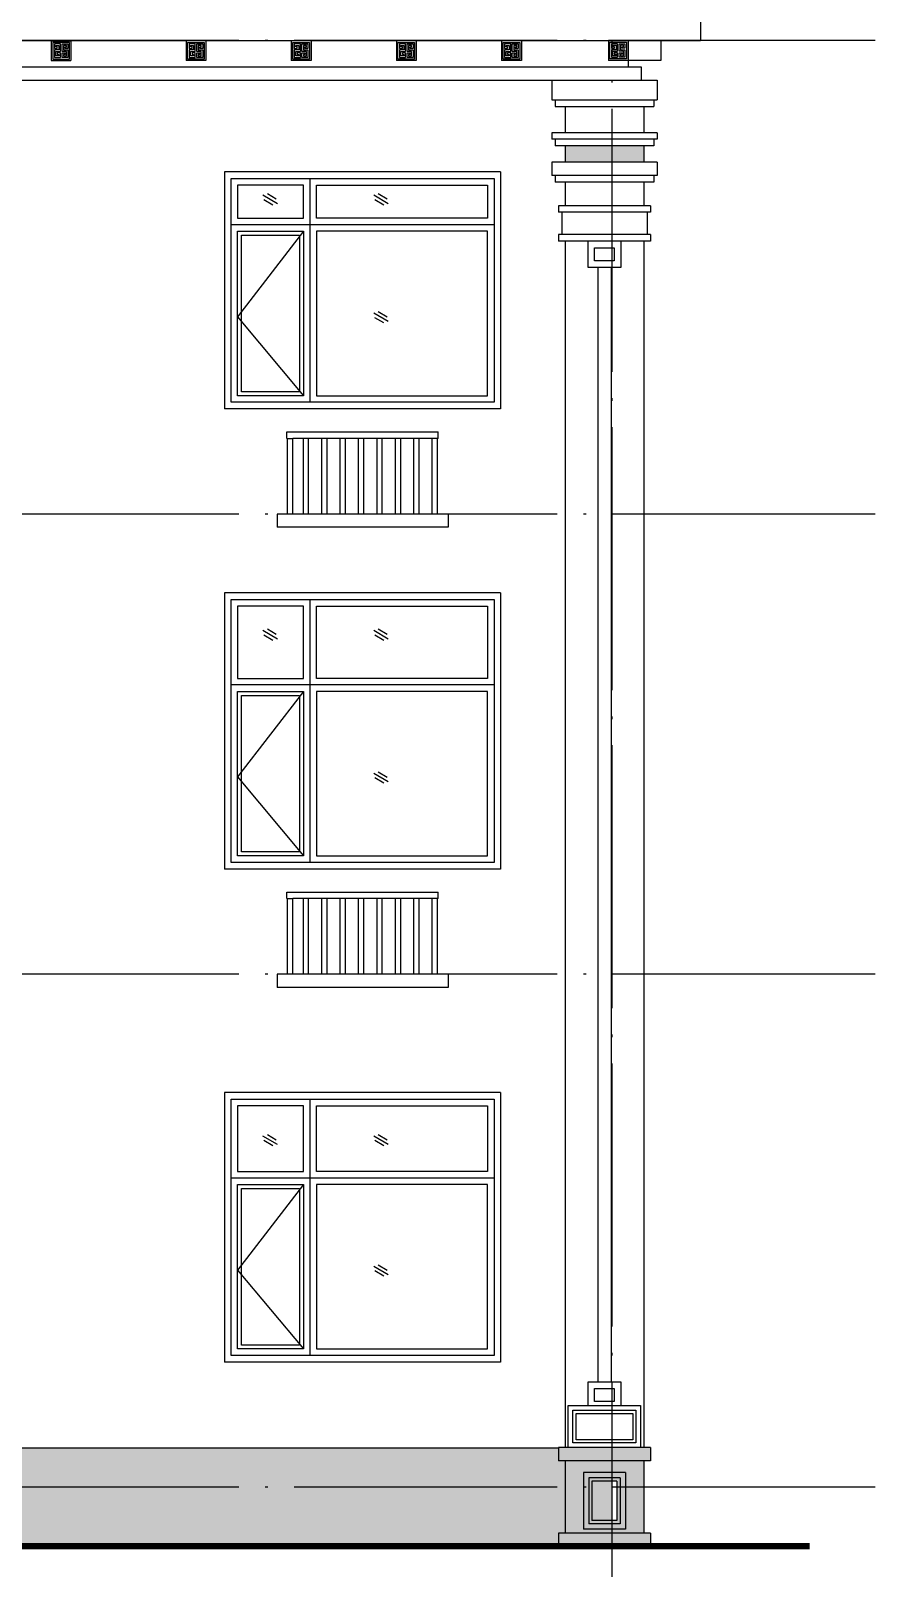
# Model space of a CAD drawing. Extents: x 44111 to 90315, y 4379 to 151689.
# Drawn here: x 71079 to 77503, y 91838 to 103531 of the extents above; entities that cross this region are included whole.
import ezdxf

# ---------------------------------------------------------------- set-up
doc = ezdxf.new("R2010")
doc.units = 0
doc.header["$LTSCALE"] = 1000
doc.header["$MEASUREMENT"] = 0
doc.linetypes.add('DOTE', pattern=[2.42, 2, -0.2, 0.02, -0.2])
for name, color, linetype in [('A-DOTE', 1, 'DOTE'), ('A-立面外墙材料填充', 8, 'Continuous'), ('A-立面看线', 50, 'Continuous'), ('J-LM-外墙材料分色', 249, 'Continuous'), ('J-LM-门窗框', 157, 'Continuous'), ('J-LM-门窗洞', 35, 'Continuous'), ('填充墙体', 8, 'Continuous')]:
    doc.layers.add(name, color=color, linetype=linetype)
doc.layers.add('细线', color=8, linetype='Continuous', lineweight=0)
pattern_1 = [(41.9872125, (-591259.077, 755447.22), (299.9999956, 225.0000049), [4.804866, -1004.216925]), (68.1985905, (-591330.505, 755439.72), (149.9999999, 450.0000002), [17.30946, -1194.35262]), (60.945396, (-591334.077, 755431.15), (149.99998994, 225.0000064), [7.35402, -1536.99045]), (90, (-591330.5, 755437.58), (150, -9e-15), [2.142857, -222.85713]), (71.565051, (-591260.505, 755442.936), (3e-07, 225.0000005), [4.51754, -469.824105]), (171.469234, (-591260.505, 755442.936), (-149.9999995, 1.4e-06), [7.222767, -1509.5583]), (79.215702, (-591270.505, 755429.007), (150.00000075, 900.0000004), [15.269685, -1588.04715]), (62.1329961, (-591383.3624, 755497.5784), (599.99999271, 1125.0000044), [35.147284, -7345.78245]), (0, (-591381.2, 755530.57), (0, 225), [0, -150]), (64.9831065, (-591284.077, 755571.507), (300.00000076, 674.99999954), [23.647065, -2459.2947]), (81.4391104, (-591226.2196, 755482.5784), (299.999999483, 2024.99998723), [33.588522, -7020.0009]), (82.8749836, (-591309.077, 755502.936), (149.99999099, 1125.00000113), [17.276266, -3610.7397]), (76.75948, (-591324.077, 755455.793), (150.00000146, 674.99999948), [37.42339, -3892.0326]), (0, (-591347.46, 755455.9), (0, 225), [0, -150]), (0, (-591345.05, 755453.5), (0, 225), [0, -150]), (0, (-591328.18, 755465.54), (0, 225), [0, -150]), (0, (-591333, 755492.03), (0, 225), [0, -150]), (59.0362434, (-591315.505, 755492.221), (149.99998805, 225.00000645), [12.494896, -2611.4334]), (0, (-591309.1, 755502.52), (0, 225), [0, -150]), (0, (-591328.18, 755494.44), (0, 225), [0, -150]), (0, (-591320.95, 755508.9), (0, 225), [0, -150]), (0, (-591328.18, 755487.21), (0, 225), [0, -150]), (50.194429, (-591241.22, 755471.864), (150.0000001, 225.0000001), [5.57875, -1165.9587]), (90, (-591241.22, 755465.44), (150, -9e-15), [6.42857, -218.57142]), (43.6677801, (-591249.077, 755457.936), (450.00000034, 449.99999912), [10.862076, -2270.1738]), (90, (-591249.08, 755455.8), (150, -9e-15), [2.142857, -222.85713]), (39.805571, (-591255.505, 755450.436), (299.99999284, 225.00000885), [8.368125, -1748.93805]), (0, (-591277.57, 755465.54), (0, 225), [0, -150]), (0, (-591240.9, 755472.33), (0, 225), [0, -150]), (0, (-591240.9, 755472.33), (0, 225), [0, -150]), (29.3577535, (-591237.648, 755476.15), (449.9999991, 225.0000013), [13.112542, -1363.704435]), (0, (-591241.41, 755487.21), (0, 225), [0, -150]), (146.309932, (-591284.077, 755571.507), (-300.00000184, 224.9999961), [15.452362, -1607.0457]), (8.1301023, (-591300.505, 755541.507), (1499.99998944, 224.99999867), [15.152287, -3166.8282]), (47.8624052, (-591334.077, 755537.221), (600.000000265, 674.999999374), [20.22829, -4227.71235]), (14.6208739, (-591366.934, 755528.65), (899.99999752, 225.00000939), [33.956755, -3531.5025]), (0, (-591354.7, 755542.6), (0, 225), [0, -150]), (18.4349488, (-591306.934, 755520.078), (600.00000006, 224.9999993), [6.77631, -1416.248625]), (16.699244, (-591300.505, 755522.22), (149.999997, 1.24e-05), [3.72868, -779.294295]), (101.093723, (-591296.934, 755523.293), (-300.00000262, 1574.99998526), [18.561123, -3879.2748]), (0, (-591316.13, 755532.98), (0, 225), [0, -150]), (0, (-591300.58, 755541.93), (0, 225), [0, -150]), (0, (-591320.95, 755516.12), (0, 225), [0, -150]), (0, (-591340.23, 755564.29), (0, 225), [0, -150]), (0, (-591347.46, 755554.65), (0, 225), [0, -150]), (44.1449026, (-591309.077, 755568.293), (450.00000077, 449.99999998), [16.92194, -3536.6853]), (54.5829447, (-591320.505, 755552.221), (150.00000042, 224.99999911), [19.720626, -4121.6106]), (0, (-591308.87, 755568.44), (0, 225), [0, -150]), (0, (-591330.6, 755557.06), (0, 225), [0, -150]), (0, (-591308.87, 755568.44), (0, 225), [0, -150]), (0, (-591320.48, 755551.87), (0, 225), [0, -150]), (75.0685828, (-591285.505, 755543.65), (150, 675.0000002), [5.544348, -1158.76875]), (90, (-591284.08, 755549), (150, -9e-15), [22.5, -202.5]), (50.194429, (-591257.648, 755643.293), (150.0000001, 225.0000001), [5.57875, -1165.9587]), (0, (-591299.26, 755595.6), (0, 225), [0, -150]), (0, (-591294.44, 755593.2), (0, 225), [0, -150]), (0, (-591313.72, 755598), (0, 225), [0, -150]), (0, (-591289.62, 755624.5), (0, 225), [0, -150]), (53.1301023, (-591274.077, 755611.15), (150.00000021, 224.99999986), [10.714286, -2239.28565]), (90, (-591274.08, 755592.94), (150, -9e-15), [18.214285, -206.78571]), (0, (-591274.05, 755593.3), (0, 225), [0, -150]), (23.1985905, (-591262.648, 755641.15), (450.0000003, 225.0000001), [5.43984, -1136.926125]), (66.037511, (-591264.077, 755637.936), (150, 449.9999997), [3.51745, -735.14688]), (66.037511, (-591265.505, 755634.72), (150, 449.9999997), [3.51745, -735.14688]), (81.8698976, (-591267.648, 755619.721), (150.00000065, 1125.00000011), [15.152287, -3166.8282]), (90, (-591254.08, 755647.58), (150, -9e-15), [5.357144, -219.642855]), (0, (-591270.55, 755655.08), (0, 225), [0, -150])]

# ---------------------------------------------------------------- blocks, each defined once
blk = doc.blocks.new('玻璃填')
for p, q in [((-55, -32), (55, 32)), ((-47, 2), (21, 42)), ((-21, -42), (47, -2))]:
    blk.add_line(p, q)

msp = doc.modelspace()

# ---------------------------------------------------------------- hatches: boundary and pattern name
at = {"layer": 'J-LM-外墙材料分色'}
h = msp.add_hatch(dxfattribs=at)
h.set_pattern_fill('大理石', color=159, scale=50)
h.set_pattern_definition(pattern_1)
h.paths.add_polyline_path([(62103, 102656), (61743, 102656), (61743, 102531), (62103, 102531)])
h.paths.add_polyline_path([(61743, 102656), (61503, 102656), (61503, 102531), (61743, 102531)])
h.paths.add_polyline_path([(75743, 102656), (75503, 102656), (75503, 102531), (75743, 102531)])
h.paths.add_polyline_path([(75503, 102656), (75143, 102656), (75143, 102531), (75503, 102531)])
h = msp.add_hatch(dxfattribs=at)
h.set_pattern_fill('大理石', color=159, scale=50)
h.set_pattern_definition(pattern_1)
h.paths.add_polyline_path([(75143, 92456), (68662, 92456), (68662, 92006), (75093, 92006), (75093, 92106), (75143, 92106)])
h.paths.add_polyline_path([(75143, 92656), (75093, 92656), (75093, 92754), (68462, 92755), (68462, 92456), (68662, 92456), (75143, 92456)])
h.paths.add_polyline_path([(75743, 92456), (75603, 92456), (75603, 92136), (75503, 92136), (75503, 92106), (75743, 92106)])
h.paths.add_polyline_path([(75743, 92656), (75503, 92656), (75503, 92566), (75603, 92566), (75603, 92456), (75743, 92456)])
h.paths.add_polyline_path([(75503, 92656), (75143, 92656), (75143, 92456), (75283, 92456), (75283, 92566), (75503, 92566)])
h.paths.add_polyline_path([(75503, 92756), (75093, 92756), (75093, 92656), (75503, 92656)])
h.paths.add_polyline_path([(75793, 92756), (75503, 92756), (75503, 92656), (75793, 92656)])
h.paths.add_polyline_path([(75503, 92456), (75348, 92456), (75348, 92201), (75503, 92201)], flags=16)
h.paths.add_polyline_path([(75348, 92456), (75323, 92456), (75323, 92176), (75503, 92176), (75503, 92201), (75348, 92201)], flags=16)
h.paths.add_polyline_path([(75323, 92456), (75283, 92456), (75283, 92136), (75503, 92136), (75503, 92176), (75323, 92176)], flags=17)
h.paths.add_polyline_path([(75283, 92456), (75143, 92456), (75143, 92106), (75503, 92106), (75503, 92136), (75283, 92136)])
h.paths.add_polyline_path([(75538, 92456), (75503, 92456), (75503, 92201), (75538, 92201)], flags=0)
h.paths.add_polyline_path([(75563, 92456), (75538, 92456), (75538, 92201), (75503, 92201), (75503, 92176), (75563, 92176)], flags=16)
h.paths.add_polyline_path([(75603, 92456), (75563, 92456), (75563, 92176), (75503, 92176), (75503, 92136), (75603, 92136)], flags=17)
h.paths.add_polyline_path([(75603, 92566), (75503, 92566), (75503, 92526), (75563, 92526), (75563, 92456), (75603, 92456)], flags=17)
h.paths.add_polyline_path([(75563, 92526), (75503, 92526), (75503, 92501), (75538, 92501), (75538, 92456), (75563, 92456)], flags=16)
h.paths.add_polyline_path([(75503, 92501), (75348, 92501), (75348, 92456), (75503, 92456)], flags=16)
h.paths.add_polyline_path([(75503, 92526), (75323, 92526), (75323, 92456), (75348, 92456), (75348, 92501), (75503, 92501)], flags=16)
h.paths.add_polyline_path([(75503, 92566), (75283, 92566), (75283, 92456), (75323, 92456), (75323, 92526), (75503, 92526)], flags=17)
h.paths.add_polyline_path([(75503, 92106), (75093, 92106), (75093, 92006), (75503, 92006)])
h.paths.add_polyline_path([(75793, 92106), (75503, 92106), (75503, 92006), (75793, 92006)])
h.paths.add_polyline_path([(67262, 92456), (62103, 92456), (62103, 92106), (62153, 92106), (62153, 92006), (67262, 92006)])
h.paths.add_polyline_path([(67462, 92755), (62153, 92756), (62153, 92656), (62103, 92656), (62103, 92456), (67462, 92456)])
h.paths.add_polyline_path([(61643, 92456), (61503, 92456), (61503, 92106), (61743, 92106), (61743, 92136), (61643, 92136)])
h.paths.add_polyline_path([(61643, 92566), (61743, 92566), (61743, 92656), (61503, 92656), (61503, 92456), (61643, 92456)])
h.paths.add_polyline_path([(62103, 92656), (61743, 92656), (61743, 92566), (61963, 92566), (61963, 92456), (62103, 92456)])
h.paths.add_polyline_path([(62103, 92456), (61963, 92456), (61963, 92136), (61743, 92136), (61743, 92106), (62103, 92106)])
h.paths.add_polyline_path([(62153, 92106), (61743, 92106), (61743, 92006), (62153, 92006)])
h.paths.add_polyline_path([(61743, 92106), (61453, 92106), (61453, 92006), (61503, 92006), (61743, 92006)])
h.paths.add_polyline_path([(61743, 92176), (61683, 92176), (61683, 92456), (61643, 92456), (61643, 92136), (61743, 92136)], flags=17)
h.paths.add_polyline_path([(61743, 92201), (61708, 92201), (61708, 92456), (61683, 92456), (61683, 92176), (61743, 92176)], flags=16)
h.paths.add_polyline_path([(61923, 92456), (61898, 92456), (61898, 92201), (61743, 92201), (61743, 92176), (61923, 92176)], flags=17)
h.paths.add_polyline_path([(61923, 92526), (61743, 92526), (61743, 92501), (61898, 92501), (61898, 92456), (61923, 92456)], flags=16)
h.paths.add_polyline_path([(61963, 92566), (61743, 92566), (61743, 92526), (61923, 92526), (61923, 92456), (61963, 92456)], flags=17)
h.paths.add_polyline_path([(61743, 92566), (61643, 92566), (61643, 92456), (61683, 92456), (61683, 92526), (61743, 92526)], flags=17)
h.paths.add_polyline_path([(61743, 92526), (61683, 92526), (61683, 92456), (61708, 92456), (61708, 92501), (61743, 92501)], flags=16)
h.paths.add_polyline_path([(61898, 92456), (61743, 92456), (61743, 92201), (61898, 92201)], flags=16)
h.paths.add_polyline_path([(61743, 92456), (61708, 92456), (61708, 92201), (61743, 92201)], flags=16)
h.paths.add_polyline_path([(61743, 92501), (61708, 92501), (61708, 92456), (61743, 92456)], flags=16)
h.paths.add_polyline_path([(61898, 92501), (61743, 92501), (61743, 92456), (61898, 92456)], flags=0)
h.paths.add_polyline_path([(62153, 92756), (61743, 92756), (61743, 92656), (62153, 92656)])
h.paths.add_polyline_path([(61743, 92756), (61453, 92756), (61453, 92656), (61743, 92656)])
h.paths.add_polyline_path([(59943, 92456), (55743, 92456), (55743, 92006), (56803, 92006), (56803, 92406), (58103, 92406), (58103, 92006), (59943, 92006)])
h.paths.add_polyline_path([(59943, 92756), (57903, 92756), (57903, 92456), (59943, 92456)])
h.paths.add_polyline_path([(60063, 92756), (59943, 92756), (59943, 92456), (60063, 92456)])
h.paths.add_polyline_path([(60063, 92456), (59943, 92456), (59943, 92006), (60063, 92006)])
h.paths.add_polyline_path([(57003, 92756), (55743, 92756), (55743, 92456), (57003, 92456)])
h.paths.add_polyline_path([(55743, 92756), (55623, 92756), (55623, 92456), (55743, 92456)])
h.paths.add_polyline_path([(55743, 92456), (55623, 92456), (55623, 92006), (55743, 92006)])
h.paths.add_polyline_path([(63606, 92586), (63606, 93275), (63160, 93275), (63160, 92586)], flags=9)

# ---------------------------------------------------------------- linework, layer by layer
at = {"layer": 'A-DOTE'}
for p, q in [((77503, 103456), (53743, 103456)), ((75503, 91257), (75503, 103456)), ((77503, 99856), (53743, 99856)), ((77503, 96356), (53743, 96356)), ((77503, 92456), (53743, 92456))]:
    msp.add_line(p, q, dxfattribs=at)
at = {"layer": 'A-立面外墙材料填充'}
for p, q in [((71235, 103455), (71235, 103305)), ((71235, 103455), (71385, 103455)), ((71247, 103443), (71247, 103316)), ((71374, 103443), (71247, 103443)), ((71305, 103431), (71259, 103431)), ((71259, 103431), (71259, 103397)), ((71259, 103397), (71281, 103397)), ((71259, 103385), (71259, 103329)), ((71293, 103385), (71259, 103385)), ((71270, 103409), (71270, 103419)), ((71270, 103419), (71293, 103419)), ((71281, 103409), (71270, 103409)), ((71270, 103340), (71270, 103374)), ((71270, 103374), (71305, 103374)), ((71281, 103397), (71281, 103409)), ((71293, 103419), (71293, 103385)), ((71305, 103374), (71305, 103431)), ((71317, 103431), (71362, 103431)), ((71317, 103374), (71317, 103431)), ((71351, 103374), (71317, 103374)), ((71328, 103419), (71328, 103385)), ((71351, 103419), (71328, 103419)), ((71328, 103385), (71362, 103385)), ((71340, 103409), (71351, 103409)), ((71340, 103397), (71340, 103409)), ((71362, 103397), (71340, 103397)), ((71351, 103409), (71351, 103419)), ((71351, 103340), (71351, 103374)), ((71362, 103431), (71362, 103397)), ((71362, 103385), (71362, 103329)), ((71374, 103316), (71374, 103443)), ((71385, 103455), (71385, 103305)), ((72261, 103455), (72261, 103305)), ((72411, 103455), (72261, 103455)), ((72272, 103443), (72399, 103443)), ((72272, 103316), (72272, 103443)), ((72284, 103431), (72284, 103397)), ((72330, 103431), (72284, 103431)), ((72284, 103397), (72306, 103397)), ((72284, 103385), (72284, 103329)), ((72318, 103385), (72284, 103385)), ((72295, 103409), (72295, 103419)), ((72295, 103419), (72318, 103419)), ((72306, 103409), (72295, 103409)), ((72295, 103374), (72330, 103374)), ((72295, 103340), (72295, 103374)), ((72306, 103397), (72306, 103409)), ((72318, 103419), (72318, 103385)), ((72330, 103374), (72330, 103431)), ((72342, 103431), (72387, 103431)), ((72342, 103374), (72342, 103431)), ((72376, 103374), (72342, 103374)), ((72376, 103419), (72353, 103419)), ((72353, 103419), (72353, 103385)), ((72353, 103385), (72387, 103385)), ((72365, 103409), (72376, 103409)), ((72365, 103397), (72365, 103409)), ((72387, 103397), (72365, 103397)), ((72376, 103409), (72376, 103419)), ((72376, 103340), (72376, 103374)), ((72387, 103431), (72387, 103397)), ((72387, 103385), (72387, 103329)), ((72399, 103443), (72399, 103316)), ((72411, 103455), (72411, 103305)), ((73061, 103455), (73061, 103305)), ((73211, 103455), (73061, 103455)), ((73072, 103443), (73199, 103443)), ((73072, 103316), (73072, 103443)), ((73084, 103431), (73084, 103397)), ((73130, 103431), (73084, 103431)), ((73084, 103397), (73106, 103397)), ((73084, 103385), (73084, 103329)), ((73118, 103385), (73084, 103385)), ((73095, 103409), (73095, 103419)), ((73095, 103419), (73118, 103419)), ((73106, 103409), (73095, 103409)), ((73095, 103374), (73130, 103374)), ((73095, 103340), (73095, 103374)), ((73106, 103397), (73106, 103409)), ((73118, 103419), (73118, 103385)), ((73130, 103374), (73130, 103431)), ((73142, 103431), (73187, 103431)), ((73142, 103374), (73142, 103431)), ((73176, 103374), (73142, 103374)), ((73176, 103419), (73153, 103419)), ((73153, 103419), (73153, 103385)), ((73153, 103385), (73187, 103385)), ((73165, 103409), (73176, 103409)), ((73165, 103397), (73165, 103409)), ((73187, 103397), (73165, 103397)), ((73176, 103409), (73176, 103419)), ((73176, 103340), (73176, 103374)), ((73187, 103431), (73187, 103397)), ((73187, 103385), (73187, 103329)), ((73199, 103443), (73199, 103316)), ((73211, 103455), (73211, 103305)), ((73861, 103455), (73861, 103305)), ((74011, 103455), (73861, 103455)), ((73872, 103443), (73999, 103443)), ((73872, 103316), (73872, 103443)), ((73884, 103431), (73884, 103397)), ((73930, 103431), (73884, 103431)), ((73884, 103397), (73906, 103397)), ((73884, 103385), (73884, 103329)), ((73918, 103385), (73884, 103385)), ((73895, 103409), (73895, 103419)), ((73895, 103419), (73918, 103419)), ((73906, 103409), (73895, 103409)), ((73895, 103374), (73930, 103374)), ((73895, 103340), (73895, 103374)), ((73906, 103397), (73906, 103409)), ((73918, 103419), (73918, 103385)), ((73930, 103374), (73930, 103431)), ((73942, 103431), (73987, 103431)), ((73942, 103374), (73942, 103431)), ((73976, 103374), (73942, 103374)), ((73976, 103419), (73953, 103419)), ((73953, 103419), (73953, 103385)), ((73953, 103385), (73987, 103385)), ((73965, 103409), (73976, 103409)), ((73965, 103397), (73965, 103409)), ((73987, 103397), (73965, 103397)), ((73976, 103409), (73976, 103419)), ((73976, 103340), (73976, 103374)), ((73987, 103431), (73987, 103397)), ((73987, 103385), (73987, 103329)), ((73999, 103443), (73999, 103316)), ((74011, 103455), (74011, 103305)), ((74661, 103455), (74661, 103305)), ((74811, 103455), (74661, 103455)), ((74672, 103443), (74799, 103443)), ((74672, 103316), (74672, 103443)), ((74684, 103431), (74684, 103397)), ((74730, 103431), (74684, 103431)), ((74684, 103397), (74706, 103397)), ((74684, 103385), (74684, 103329)), ((74718, 103385), (74684, 103385)), ((74695, 103409), (74695, 103419)), ((74695, 103419), (74718, 103419)), ((74706, 103409), (74695, 103409)), ((74695, 103374), (74730, 103374)), ((74695, 103340), (74695, 103374)), ((74706, 103397), (74706, 103409)), ((74718, 103419), (74718, 103385)), ((74730, 103374), (74730, 103431)), ((74742, 103431), (74787, 103431)), ((74742, 103374), (74742, 103431)), ((74776, 103374), (74742, 103374)), ((74776, 103419), (74753, 103419)), ((74753, 103419), (74753, 103385)), ((74753, 103385), (74787, 103385)), ((74765, 103409), (74776, 103409)), ((74765, 103397), (74765, 103409)), ((74787, 103397), (74765, 103397)), ((74776, 103409), (74776, 103419)), ((74776, 103340), (74776, 103374)), ((74787, 103431), (74787, 103397)), ((74787, 103385), (74787, 103329)), ((74799, 103443), (74799, 103316)), ((74811, 103455), (74811, 103305)), ((75473, 103456), (75473, 103306)), ((75473, 103456), (75473, 103306)), ((75623, 103456), (75473, 103456)), ((75484, 103317), (75484, 103445)), ((75484, 103445), (75612, 103445)), ((75484, 103317), (75484, 103445)), ((75496, 103432), (75496, 103398)), ((75542, 103432), (75496, 103432)), ((75496, 103398), (75519, 103398)), ((75496, 103387), (75496, 103330)), ((75531, 103387), (75496, 103387)), ((75496, 103387), (75496, 103330)), ((75531, 103387), (75496, 103387)), ((75508, 103410), (75508, 103421)), ((75508, 103421), (75531, 103421)), ((75519, 103410), (75508, 103410)), ((75508, 103375), (75542, 103375)), ((75508, 103341), (75508, 103375)), ((75508, 103375), (75542, 103375)), ((75508, 103341), (75508, 103375)), ((75519, 103398), (75519, 103410)), ((75531, 103421), (75531, 103387)), ((75531, 103421), (75531, 103387)), ((75542, 103375), (75542, 103432)), ((75542, 103375), (75542, 103432)), ((75554, 103375), (75554, 103432)), ((75554, 103432), (75599, 103432)), ((75554, 103375), (75554, 103432)), ((75588, 103375), (75554, 103375)), ((75588, 103375), (75554, 103375)), ((75565, 103421), (75565, 103387)), ((75588, 103421), (75565, 103421)), ((75565, 103421), (75565, 103387)), ((75565, 103387), (75599, 103387)), ((75565, 103387), (75599, 103387)), ((75577, 103410), (75588, 103410)), ((75577, 103398), (75577, 103410)), ((75599, 103398), (75577, 103398)), ((75588, 103410), (75588, 103421)), ((75588, 103341), (75588, 103375)), ((75588, 103341), (75588, 103375)), ((75599, 103432), (75599, 103398)), ((75599, 103387), (75599, 103330)), ((75599, 103387), (75599, 103330)), ((75612, 103445), (75612, 103317)), ((75612, 103445), (75612, 103317)), ((75623, 103457), (75623, 103456)), ((75623, 103456), (75623, 103306)), ((75623, 103456), (75623, 103306)), ((71235, 103305), (71385, 103305)), ((71247, 103316), (71374, 103316)), ((71259, 103329), (71305, 103329)), ((71293, 103340), (71270, 103340)), ((71281, 103363), (71281, 103351)), ((71305, 103363), (71281, 103363)), ((71281, 103351), (71293, 103351)), ((71293, 103351), (71293, 103340)), ((71305, 103329), (71305, 103363)), ((71317, 103363), (71340, 103363)), ((71317, 103329), (71317, 103363)), ((71362, 103329), (71317, 103329)), ((71328, 103351), (71328, 103340)), ((71340, 103351), (71328, 103351)), ((71328, 103340), (71351, 103340)), ((71340, 103363), (71340, 103351)), ((72411, 103305), (72261, 103305)), ((72399, 103316), (72272, 103316)), ((72284, 103329), (72330, 103329)), ((72318, 103340), (72295, 103340)), ((72306, 103363), (72306, 103351)), ((72330, 103363), (72306, 103363)), ((72306, 103351), (72318, 103351)), ((72318, 103351), (72318, 103340)), ((72330, 103329), (72330, 103363)), ((72342, 103329), (72342, 103363)), ((72342, 103363), (72365, 103363)), ((72387, 103329), (72342, 103329)), ((72365, 103351), (72353, 103351)), ((72353, 103351), (72353, 103340)), ((72353, 103340), (72376, 103340)), ((72365, 103363), (72365, 103351)), ((73211, 103305), (73061, 103305)), ((73199, 103316), (73072, 103316)), ((73084, 103329), (73130, 103329)), ((73118, 103340), (73095, 103340)), ((73106, 103363), (73106, 103351)), ((73130, 103363), (73106, 103363)), ((73106, 103351), (73118, 103351)), ((73118, 103351), (73118, 103340)), ((73130, 103329), (73130, 103363)), ((73142, 103329), (73142, 103363)), ((73142, 103363), (73165, 103363)), ((73187, 103329), (73142, 103329)), ((73165, 103351), (73153, 103351)), ((73153, 103351), (73153, 103340)), ((73153, 103340), (73176, 103340)), ((73165, 103363), (73165, 103351)), ((74011, 103305), (73861, 103305)), ((73999, 103316), (73872, 103316)), ((73884, 103329), (73930, 103329)), ((73918, 103340), (73895, 103340)), ((73906, 103363), (73906, 103351)), ((73930, 103363), (73906, 103363)), ((73906, 103351), (73918, 103351)), ((73918, 103351), (73918, 103340)), ((73930, 103329), (73930, 103363)), ((73942, 103329), (73942, 103363)), ((73942, 103363), (73965, 103363)), ((73987, 103329), (73942, 103329)), ((73965, 103351), (73953, 103351)), ((73953, 103351), (73953, 103340)), ((73953, 103340), (73976, 103340)), ((73965, 103363), (73965, 103351)), ((74811, 103305), (74661, 103305)), ((74799, 103316), (74672, 103316)), ((74684, 103329), (74730, 103329)), ((74718, 103340), (74695, 103340)), ((74706, 103363), (74706, 103351)), ((74730, 103363), (74706, 103363)), ((74706, 103351), (74718, 103351)), ((74718, 103351), (74718, 103340)), ((74730, 103329), (74730, 103363)), ((74742, 103329), (74742, 103363)), ((74742, 103363), (74765, 103363)), ((74787, 103329), (74742, 103329)), ((74765, 103351), (74753, 103351)), ((74753, 103351), (74753, 103340)), ((74753, 103340), (74776, 103340)), ((74765, 103363), (74765, 103351)), ((75623, 103306), (75473, 103306)), ((75623, 103306), (75473, 103306)), ((75612, 103317), (75484, 103317)), ((75612, 103317), (75484, 103317)), ((75496, 103330), (75542, 103330)), ((75496, 103330), (75542, 103330)), ((75531, 103341), (75508, 103341)), ((75531, 103341), (75508, 103341)), ((75518, 103364), (75518, 103353)), ((75542, 103364), (75518, 103364)), ((75518, 103364), (75518, 103353)), ((75542, 103364), (75518, 103364)), ((75518, 103353), (75531, 103353)), ((75518, 103353), (75531, 103353)), ((75531, 103353), (75531, 103341)), ((75531, 103353), (75531, 103341)), ((75542, 103330), (75542, 103364)), ((75542, 103330), (75542, 103364)), ((75554, 103330), (75554, 103364)), ((75554, 103364), (75578, 103364)), ((75554, 103330), (75554, 103364)), ((75554, 103364), (75578, 103364)), ((75599, 103330), (75554, 103330)), ((75599, 103330), (75554, 103330)), ((75578, 103353), (75565, 103353)), ((75565, 103353), (75565, 103341)), ((75578, 103353), (75565, 103353)), ((75565, 103353), (75565, 103341)), ((75565, 103341), (75588, 103341)), ((75565, 103341), (75588, 103341)), ((75578, 103364), (75578, 103353)), ((75578, 103364), (75578, 103353))]:
    msp.add_line(p, q, dxfattribs=at)
at = {"layer": 'A-立面看线'}
for p, q in [((76173, 103606), (76173, 103456)), ((61073, 103456), (76173, 103456)), ((75323, 103456), (75873, 103456)), ((75873, 103456), (75873, 103306)), ((70523, 103256), (75723, 103256)), ((75873, 103306), (75623, 103306)), ((75623, 103306), (75623, 103256)), ((75723, 103256), (75723, 103156)), ((70523, 103156), (75843, 103156)), ((75043, 103156), (75043, 103006)), ((75843, 103156), (75843, 103006)), ((75043, 103006), (75843, 103006)), ((75068, 103006), (75068, 102956)), ((75068, 102956), (75818, 102956)), ((75143, 102956), (75143, 102756)), ((75743, 102956), (75743, 102756)), ((75818, 103006), (75818, 102956)), ((75043, 102756), (75043, 102706)), ((75843, 102756), (75043, 102756)), ((75843, 102706), (75043, 102706)), ((75068, 102706), (75068, 102656)), ((75818, 102706), (75818, 102656)), ((75843, 102756), (75843, 102706)), ((75818, 102656), (75068, 102656)), ((75143, 102656), (75143, 102531)), ((75743, 102656), (75743, 102531)), ((75843, 102531), (75043, 102531)), ((75043, 102531), (75043, 102431)), ((75843, 102531), (75843, 102431)), ((75843, 102431), (75043, 102431)), ((75068, 102431), (75068, 102381)), ((75818, 102381), (75068, 102381)), ((75143, 102381), (75143, 102201)), ((75743, 102381), (75743, 102201)), ((75818, 102431), (75818, 102381)), ((75793, 102201), (75093, 102201)), ((75093, 102201), (75093, 102151)), ((75793, 102201), (75793, 102151)), ((75793, 102151), (75093, 102151)), ((75118, 102151), (75118, 101981)), ((75768, 102151), (75768, 101981)), ((75793, 101981), (75093, 101981)), ((75093, 101981), (75093, 101931)), ((75793, 101981), (75793, 101931)), ((75793, 101931), (75093, 101931)), ((75143, 101931), (75143, 92756)), ((75318, 101731), (75318, 101931)), ((75368, 101881), (75518, 101881)), ((75368, 101781), (75368, 101881)), ((75518, 101881), (75518, 101781)), ((75568, 101931), (75568, 101731)), ((75743, 101931), (75743, 92756)), ((75518, 101781), (75368, 101781)), ((75568, 101731), (75318, 101731)), ((75393, 101731), (75393, 93256)), ((75493, 101731), (75493, 93256)), ((75318, 93256), (75568, 93256)), ((75318, 93076), (75318, 93256)), ((75368, 93206), (75518, 93206)), ((75368, 93106), (75368, 93206)), ((75518, 93206), (75518, 93106)), ((75568, 93256), (75568, 93076)), ((75518, 93106), (75368, 93106)), ((75168, 92756), (75168, 93076)), ((75168, 93076), (75318, 93076)), ((75203, 93041), (75683, 93041)), ((75203, 92791), (75203, 93041)), ((75228, 92816), (75228, 93016)), ((75228, 93016), (75658, 93016)), ((75318, 93076), (75718, 93076)), ((75658, 93016), (75658, 92816)), ((75683, 93041), (75683, 92791)), ((75718, 93076), (75718, 92756)), ((68462, 92755), (75093, 92754)), ((75093, 92756), (75093, 92656)), ((75793, 92756), (75093, 92756)), ((75683, 92791), (75203, 92791)), ((75658, 92816), (75228, 92816)), ((75793, 92756), (75793, 92656)), ((75793, 92656), (75093, 92656)), ((75143, 92656), (75143, 92106)), ((75743, 92656), (75743, 92106)), ((75283, 92566), (75283, 92136)), ((75603, 92566), (75283, 92566)), ((75323, 92526), (75323, 92176)), ((75563, 92526), (75323, 92526)), ((75348, 92501), (75348, 92201)), ((75538, 92501), (75348, 92501)), ((75538, 92501), (75538, 92201)), ((75563, 92526), (75563, 92176)), ((75603, 92566), (75603, 92136)), ((75563, 92176), (75323, 92176)), ((75538, 92201), (75348, 92201)), ((75093, 92106), (75093, 92006)), ((75793, 92106), (75093, 92106)), ((75603, 92136), (75283, 92136)), ((75793, 92106), (75793, 92006)), ((75793, 92006), (75093, 92006))]:
    msp.add_line(p, q, dxfattribs=at)
at = {"layer": 'A-立面看线', "const_width": 50}
msp.add_lwpolyline([(77003, 92006), (54243, 92006)], dxfattribs=at)
at = {"layer": 'J-LM-门窗框'}
for p, q in [((73203, 102408), (73203, 100706)), ((74603, 102408), (74603, 100706)), ((74603, 102056), (72603, 102056)), ((74553, 102006), (73253, 102006)), ((73253, 102006), (73253, 100756)), ((74553, 100756), (74553, 102006)), ((73203, 100706), (72603, 100706)), ((73253, 100756), (74553, 100756)), ((74603, 100706), (74603, 100706)), ((73203, 99206), (73203, 97206)), ((74603, 99206), (74603, 97206)), ((74603, 98556), (72603, 98556)), ((74553, 98506), (73253, 98506)), ((73253, 98506), (73253, 97256)), ((74553, 97256), (74553, 98506)), ((73203, 97206), (72603, 97206)), ((73253, 97256), (74553, 97256)), ((74603, 97206), (74603, 97206)), ((73203, 95406), (73203, 93456)), ((74603, 95406), (74603, 93456)), ((74603, 94806), (72603, 94806)), ((74553, 94756), (73253, 94756)), ((73253, 94756), (73253, 93506)), ((74553, 93506), (74553, 94756)), ((73203, 93456), (72603, 93456)), ((73253, 93506), (74553, 93506)), ((74603, 93456), (74603, 93456))]:
    msp.add_line(p, q, dxfattribs=at)
for points in [[(74603, 100706), (72603, 100706), (72603, 102408), (74603, 102408)], [(73153, 102358), (72653, 102358), (72653, 102106), (73153, 102106)], [(74553, 102106), (73253, 102106), (73253, 102358), (74553, 102358)], [(73153, 100756), (72653, 100756), (72653, 102006), (73153, 102006)], [(73123, 100786), (72683, 100786), (72683, 101976), (73123, 101976)], [(74603, 97206), (72603, 97206), (72603, 99206), (74603, 99206)], [(73153, 99156), (72653, 99156), (72653, 98606), (73153, 98606)], [(74553, 98606), (73253, 98606), (73253, 99156), (74553, 99156)], [(73153, 97256), (72653, 97256), (72653, 98506), (73153, 98506)], [(73123, 97286), (72683, 97286), (72683, 98476), (73123, 98476)], [(74603, 93456), (72603, 93456), (72603, 95406), (74603, 95406)], [(73153, 95356), (72653, 95356), (72653, 94856), (73153, 94856)], [(74553, 94856), (73253, 94856), (73253, 95356), (74553, 95356)], [(73153, 93506), (72653, 93506), (72653, 94756), (73153, 94756)], [(73123, 93536), (72683, 93536), (72683, 94726), (73123, 94726)]]:
    msp.add_lwpolyline(points, close=True, dxfattribs=at)
for points in [[(73153, 102006), (72653, 101356), (73153, 100756)], [(73153, 98506), (72653, 97856), (73153, 97256)], [(73153, 94756), (72653, 94106), (73153, 93506)]]:
    msp.add_lwpolyline(points, dxfattribs=at)
at = {"layer": 'J-LM-门窗洞'}
for p, q in [((72553, 102458), (72553, 100656)), ((74653, 102458), (72553, 102458)), ((72553, 102458), (72553, 100656)), ((74653, 102458), (72553, 102458)), ((72553, 102458), (72553, 100656)), ((74653, 102458), (74653, 100656)), ((74653, 102458), (74653, 100656)), ((74653, 102458), (74653, 100656)), ((74653, 100656), (72553, 100656)), ((74653, 100656), (72553, 100656)), ((73028, 100431), (73028, 100481)), ((73028, 100481), (74178, 100481)), ((74178, 100431), (74178, 100481)), ((73028, 100431), (73033, 100431)), ((73033, 99856), (73033, 100431)), ((73033, 100431), (73073, 100431)), ((73073, 99856), (73073, 100431)), ((74178, 100431), (73073, 100431)), ((73153, 99856), (73153, 100431)), ((73193, 99856), (73193, 100431)), ((73293, 99856), (73293, 100431)), ((73333, 99856), (73333, 100431)), ((73433, 99856), (73433, 100431)), ((73473, 99856), (73473, 100431)), ((73573, 99856), (73573, 100431)), ((73613, 99856), (73613, 100431)), ((73713, 99856), (73713, 100431)), ((73753, 99856), (73753, 100431)), ((73853, 99856), (73853, 100431)), ((73893, 99856), (73893, 100431)), ((73993, 99856), (73993, 100431)), ((74033, 99856), (74033, 100431)), ((74133, 99856), (74133, 100431)), ((74173, 99856), (74173, 100431)), ((72953, 99856), (72953, 99756)), ((74253, 99856), (72953, 99856)), ((74253, 99756), (72953, 99756)), ((74253, 99856), (74253, 99756)), ((72553, 99256), (72553, 97156)), ((74653, 99256), (72553, 99256)), ((72553, 99256), (72553, 97156)), ((74653, 99256), (72553, 99256)), ((72553, 99256), (72553, 97156)), ((74653, 99256), (74653, 97156)), ((74653, 99256), (74653, 97156)), ((74653, 99256), (74653, 97156)), ((74653, 97156), (72553, 97156)), ((74653, 97156), (72553, 97156)), ((73028, 96931), (73028, 96981)), ((73028, 96981), (74178, 96981)), ((74178, 96931), (74178, 96981)), ((73028, 96931), (73033, 96931)), ((73033, 96356), (73033, 96931)), ((73033, 96931), (73073, 96931)), ((73073, 96356), (73073, 96931)), ((74178, 96931), (73073, 96931)), ((73153, 96356), (73153, 96931)), ((73193, 96356), (73193, 96931)), ((73293, 96356), (73293, 96931)), ((73333, 96356), (73333, 96931)), ((73433, 96356), (73433, 96931)), ((73473, 96356), (73473, 96931)), ((73573, 96356), (73573, 96931)), ((73613, 96356), (73613, 96931)), ((73713, 96356), (73713, 96931)), ((73753, 96356), (73753, 96931)), ((73853, 96356), (73853, 96931)), ((73893, 96356), (73893, 96931)), ((73993, 96356), (73993, 96931)), ((74033, 96356), (74033, 96931)), ((74133, 96356), (74133, 96931)), ((74173, 96356), (74173, 96931)), ((72953, 96356), (72953, 96256)), ((74253, 96356), (72953, 96356)), ((74253, 96356), (74253, 96256)), ((74253, 96256), (72953, 96256)), ((74653, 95456), (72553, 95456)), ((72553, 95456), (72553, 93406)), ((74653, 95456), (72553, 95456)), ((72553, 95456), (72553, 93406)), ((74653, 95456), (74653, 93406)), ((74653, 95456), (74653, 93406)), ((74653, 93406), (72553, 93406)), ((74653, 93406), (72553, 93406))]:
    msp.add_line(p, q, dxfattribs=at)
at = {"layer": '细线'}
msp.add_lwpolyline([(74653, 97156), (74653, 99256), (72553, 99256), (72553, 97156)], close=True, dxfattribs=at)

# ---------------------------------------------------------------- block references
at = {"layer": '填充墙体', "xscale": -1}
for p in [(72900, 102248), (73743, 102248), (73743, 101351), (72900, 98937), (73743, 98937), (73743, 97851), (72900, 95093), (73743, 95093), (73743, 94101)]:
    msp.add_blockref('玻璃填', p, dxfattribs=at)

doc.saveas('drawing.dxf')
